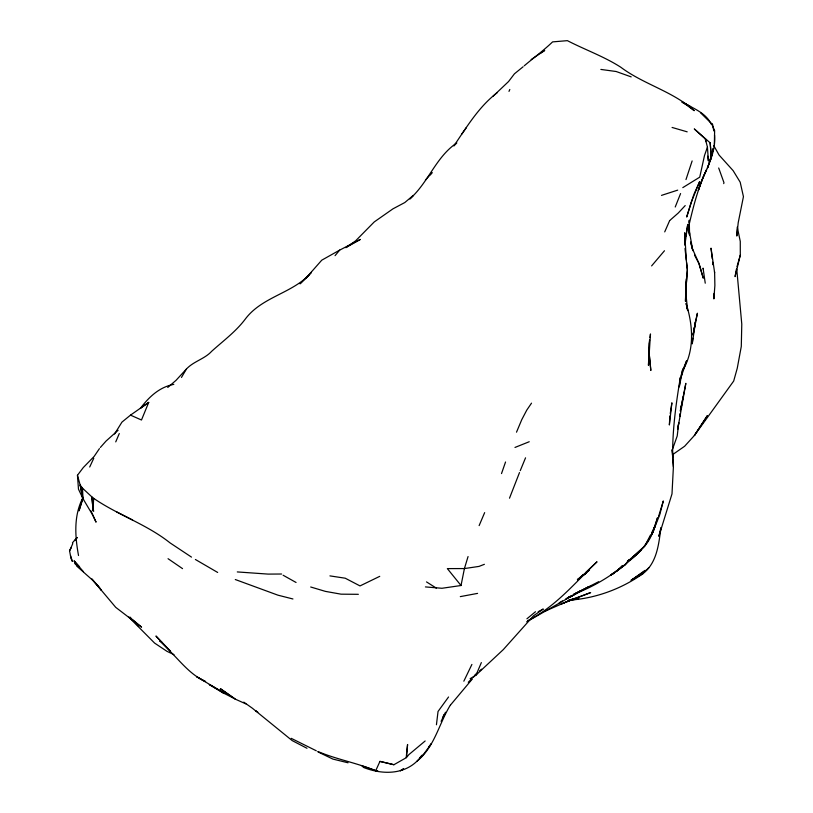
<?xml version="1.0" encoding="UTF-8"?>
<svg xmlns="http://www.w3.org/2000/svg" width="813" height="813" viewBox="0 0 813 813"><rect width="100%" height="100%" fill="white"/><g stroke="black" fill="none" stroke-linecap="round" stroke-linejoin="round"><path stroke-width="1.22" d="M680.999 375.982L682.839 368.97L679.282 386.917L680.339 377.486C675.959 403.959 672.249 430.605 672.666 457.628L672.28 449.67L673.398 466.916L671.995 493.908L658.865 536.326L660.939 527.708C658.774 543.927 657.067 562.677 643.103 573.551C621.569 588.927 595.411 598.531 568.927 600.187M688.692 224.612L688.103 229.032C692.747 208.85 697.656 188.443 706.629 169.683L702.991 177.254L698.316 190.476C703.753 172.021 716.375 155.293 714.546 135.131M685.694 293.361L685.461 301.277L686.406 278.727L685.786 291.003M713.997 293.432L713.875 298.91L714.881 285.485L714.627 272.65L711.019 248.138L712.229 258.666M93.149 510.554L91.889 496.926L93.658 498.339L92.967 510.828L93.8 511.052L93.149 510.554L91.889 496.926L82.489 488.166L80.162 485.026L77.459 475.27L83.292 467.546L94.105 456.459L99.43 448.624M669.882 415.982L669.363 424.975L671.894 402.801L670.247 413.583M685.806 291.105L687.361 269.845L684.993 248.493M686.233 299.804L685.725 292.223L687.361 269.845L686.589 262.538M714.363 144.196L714.627 130.598L711.466 123.464L712.595 124.663L713.824 130.954M692.778 338.299L692.249 343.869L695.511 321.877L693.977 330.2M684.922 244.215L685.481 238.656M436.439 724.759L438.034 711.477L448.542 696.995M688.987 222.406L689.292 220.201L689.526 233.92L689.028 229.764M684.871 245.211L687.747 224.398L685.786 236.349M649.262 342.354L649.607 339.956M649.963 337.558L650.481 333.95L648.449 365.352L649.313 342.781L648.764 356.318L648.632 350.586M683.296 396.378L680.888 408.228L685.847 383.33L677.727 429.213L678.743 422.628L677.229 435.931L672.605 448.989M425.423 586.915L441.967 588.277L461.022 585.512L464.416 568.572L468.064 556.549M694.719 324.997L697.422 313.218L693.093 334.956L693.479 332.446M693.865 329.936L694.251 327.426M736.426 269.133L735.074 276.623L740.297 255.089L740.277 241.42L737.279 227.051L736.812 236.044L738.204 222.721L743.438 196.644L740.196 182.203L733.153 170.669L719.068 155.039L713.662 145.456M693.093 334.956L693.53 332.578M723.722 183.626L723.946 182.61L718.692 167.986M680.207 410.971L681.629 405.098M736.985 266.725L740.297 255.089M82.367 499.202L78.993 510.879L83.231 497.708M710.359 158.586L707.666 167.793L711.355 157.153L713.204 148.484L710.054 161.391L713.052 149.379L711.029 156.279M692.137 160.933L685.979 179.582M654.404 528.013L652.026 534.151L657.483 517.79C654.668 527.972 651.437 538.43 644.343 546.539L627.606 561.437C640.796 553.267 649.638 540.635 654.993 526.306L651.63 532.82M680.268 379.488L686.609 360.759L682.453 370.941M501.509 473.583L505.544 461.997M705.745 141.594L705.41 139.165L707.432 147.112L704.495 155.527L699.739 177.163L682.798 187.63M693.662 195.1L686.69 217.03L691.131 202.437L699.617 181.685L694.048 194.022M519.497 472.577L509.497 498.196M652.026 534.151L659.719 514.853L663.317 500.96L658.703 516.001M675.227 207.01L680.583 193.555M520.259 470.646L525.544 457.821M682.483 370.901C694.78 350.342 693.113 325.454 686.081 303.452L687.646 310.566L685.725 292.223M516.509 432.181L521.773 419.65L526.763 410.128L531.519 403.157M479.131 525.605L484.65 512.627M115.741 441.886L119.287 433.542M470.148 678.682L476.083 675.003L481.357 662.595M442.567 717.94L444.02 714.556M508.989 91.381L509.812 89.481M664.719 231.888L669.678 220.547M82.967 497.586C73.587 515.462 74.969 536.285 78.526 555.513M70.497 555.564L72.408 561.437L71.005 558.47L69.562 550.787L72.814 543.592M317.924 751.507C336.653 759.454 356.887 762.899 375.718 770.714L379.945 761.395L393.909 764.718L406.388 757.635L408.858 754.627L425.158 740.978M89.704 467.008L93.759 458.288M130.608 415.057L148.708 402.405L141.482 420.006L130.497 415.138L121.95 422.11L114.562 434.01M463.837 681.192L471.906 664.424M441.113 721.314L445.504 712.239M650.512 534.984L644.902 545.848L632.646 557.413L641.061 550.31C621.823 568.978 600.096 584.201 574.893 593.754L573.998 594.232M69.562 550.787L71.422 547.474M75.782 539.751L77.032 537.545L72.428 542.81M450.26 705.278C438.929 723.733 434.67 746.873 417.059 761.131C402.455 775.256 380.83 774.372 363.137 767.299M410.037 198.748C428.522 182.244 435.88 156.98 456.804 142.915L453.867 145.903C466.794 126.96 478.898 106.564 497.444 92.519M181.472 377.445L186.187 369.397M461.754 134.115L466.459 127.509M74.786 540.554L77.032 537.545M628.886 559.933L625.177 564.74L616.132 571.691L622.291 565.574M419.447 758.204L421.845 755.287M429.02 746.527L431.418 743.61L424.051 753.681L417.059 761.131M629.099 559.984L625.177 564.74L611.01 574.761M450.422 705.115L472.434 678.865M335.058 255.658L339.682 250.109L360.281 239.449L345.759 247.68L355.545 240.902L374.244 221.929L392.974 208.829L404.803 202.539L413.238 195.435L409.976 198.931M664.475 250.75L651.609 265.902M306.013 278.066L321.755 260.18L339.682 250.109M100.365 447.455L106.025 441.083L118.088 430.29M430.158 174.815L432.12 172.6L425.402 180.11M186.329 369.122L176.035 380.332L167.742 387.466M685.207 205.587L678.255 213.036L670.095 220.201M305.962 278.188L311.389 272.385L300.088 283.676M524.253 65.792C533.735 57.743 543.663 50.436 552.586 41.89L567.393 40.65C585.055 49.796 603.957 56.432 620.715 67.184L620.827 67.266C643.764 84.45 672.818 91.29 694.241 110.68L682.737 102.214C693.133 108.515 705.816 112.58 711.375 124.409M527.637 620.695C555.686 606.701 574.7 583.002 597.016 561.793L585.38 572.769M648.998 567.494L646.64 569.842L631.01 580.34L643.103 573.551M468.278 682.239L471.703 678.855M473.42 677.168L476.845 673.774M300.078 283.747L308.757 275.312C290.109 293.828 261.298 297.446 245.079 319.357C235.729 331.714 223.158 340.932 211.736 351.236C204.663 359.021 193.636 361.257 186.411 369.031M493.054 96.259L508.582 81.513L514.446 73.8L523.125 66.757M580.899 576.986L589.547 569.933L577.454 579.72L582.687 575.299M474.863 675.014L476.774 673.357M479.65 670.857L481.56 669.19M476.083 675.003L503.298 649.607L533.501 615.807L543.287 609.028L538.186 611.711M526.926 618.795L535.493 611.732M579.628 577.921L585.228 573.47M577.454 579.72L586.305 573.053L580.421 576.986M631.721 579.954L644.933 570.421M148.708 402.405L140.425 408.289C149.013 396.968 159.307 387.11 173.819 384.356M531.174 59.562L544.72 50.416L541.112 52.825M569.893 597.118L581.092 590.675L526.672 621.823M672.381 454.792L684.637 446.246L694.434 435.453L733.692 381.043L737.259 368.228L741.293 346.419L741.781 324.113L736.751 269.103M559.222 602.819L562.393 600.98M565.553 599.14L571.895 595.462M566.895 598.358L570.177 596.457M568.155 597.525L570.269 596.346M611.152 574.842L614.364 573.063L611.224 574.791M569.598 597.25L588.541 586.925L573.45 594.557L598.642 581.732M379.742 576.346L360.017 585.919L345.22 578.206L329.936 575.889M574.893 593.754L590.218 586.305M544.293 611.498L570.34 600.116L590.645 592.586L560.95 604.079L574.608 598.561L569.72 599.821M514.975 447.445L529.233 441.733M484.385 564.313L479.009 566.407L464.416 568.572L447.343 568.602L461.022 585.512M574.385 598.632L575.177 598.358M661.497 195.384L677.696 190.13M568.135 600.777L578.724 598.642L568.937 600.035M460.3 596.62L477.577 593.388M281.593 574.019L268.097 574.1L237.294 571.925M358.35 594.313L341.064 594.171L325.393 591.376L310.688 586.996M600.868 69.43L616.173 71.514L631.193 76.879M393.909 764.718L379.945 761.395M348.045 762.797L332.883 759.078L318.035 751.944M292.944 598.978L277.894 595.157L235.292 579.527M672.087 127.448L687.188 131.838M225.404 693.306L221.949 692.28L209.287 684.546L224.134 693.042L221.949 692.28L235.221 699.007L220.404 688.692L234.967 698.987L245.902 703.906M375.718 770.714L378.258 771.466L361.429 765.643M316.287 750.785L291.206 738.326M173.972 654.658L166.97 651.325L154.612 643.093L128.779 617.087M191.492 557.108L170.039 542.881C146.818 524.365 118.037 515.107 93.658 498.339M132.57 520.005L116.777 511.966M306.989 748.285L292.192 740.602L252.355 708.214L243.768 702.127M217.671 572.454L195.384 559.486M204.978 681.253C191.238 675.075 181.543 662.941 171.238 652.443L155.944 636.02L170.527 651.254L159.643 640.766M205.608 681.568L196.675 676.741L224.134 693.042M683.591 102.712L690.623 106.655M283.107 575.228L296.064 582.474M257.843 712.198L255.77 710.938L256.583 711.487M426.51 581.905L436.317 588.114M159.572 640.715L161.736 642.128M182.539 568.633L168.047 558.694M706.101 139.694L694.272 128.921L709.952 142.671M76.788 566.173L83.485 571.763L74.156 561C81.056 572.779 94.003 578.775 101.361 590.248L91.879 579.008L115.71 607.331L141.564 627.148L133.139 620.085M700.582 112.804L712.595 124.663M74.674 563.409L76.808 565.584M130.009 617.077L138.251 625.847M74.156 561L79.583 566.783M83.546 499.497L82.702 498.582L80.162 485.026L82.997 498.694L92.885 515.381L96.056 522.159L90.914 510.838M694.515 255.14L698.956 263.483L703.275 278.178L698.967 263.493L692.188 248.209L690.725 242.203M690.735 242.213L692.808 250.648L689.109 229.947M714.464 271.725L714.627 272.65M703.204 269.052L703.062 268.127L705.247 283.198M707.747 156.157L708.418 161.004L707.432 147.112M686.66 306.115L686.934 308.452M686.335 260.099L684.658 232.772L684.678 240.221M648.916 350.84L650.837 370.474L648.896 350.647M689.028 229.957L689.495 234.866M689.068 230.394L689.505 235.048M710.125 142.803L711.355 157.153L710.216 143.22M77.459 475.27L78.475 489.172L82.997 498.694L82.489 488.166M672.28 449.67L673.398 466.916M712.635 262.182L712.767 264.692M406.52 754.423L406.388 757.635L407.587 744.495L406.52 754.423M680.278 413.644L679.912 416.48L680.278 413.644M707.3 415.748L694.434 435.453L707.3 415.748M403.533 768.824L400.321 770.805L403.563 768.844M687.513 104.907L682.127 102.214L687.513 104.907"/></g></svg>
